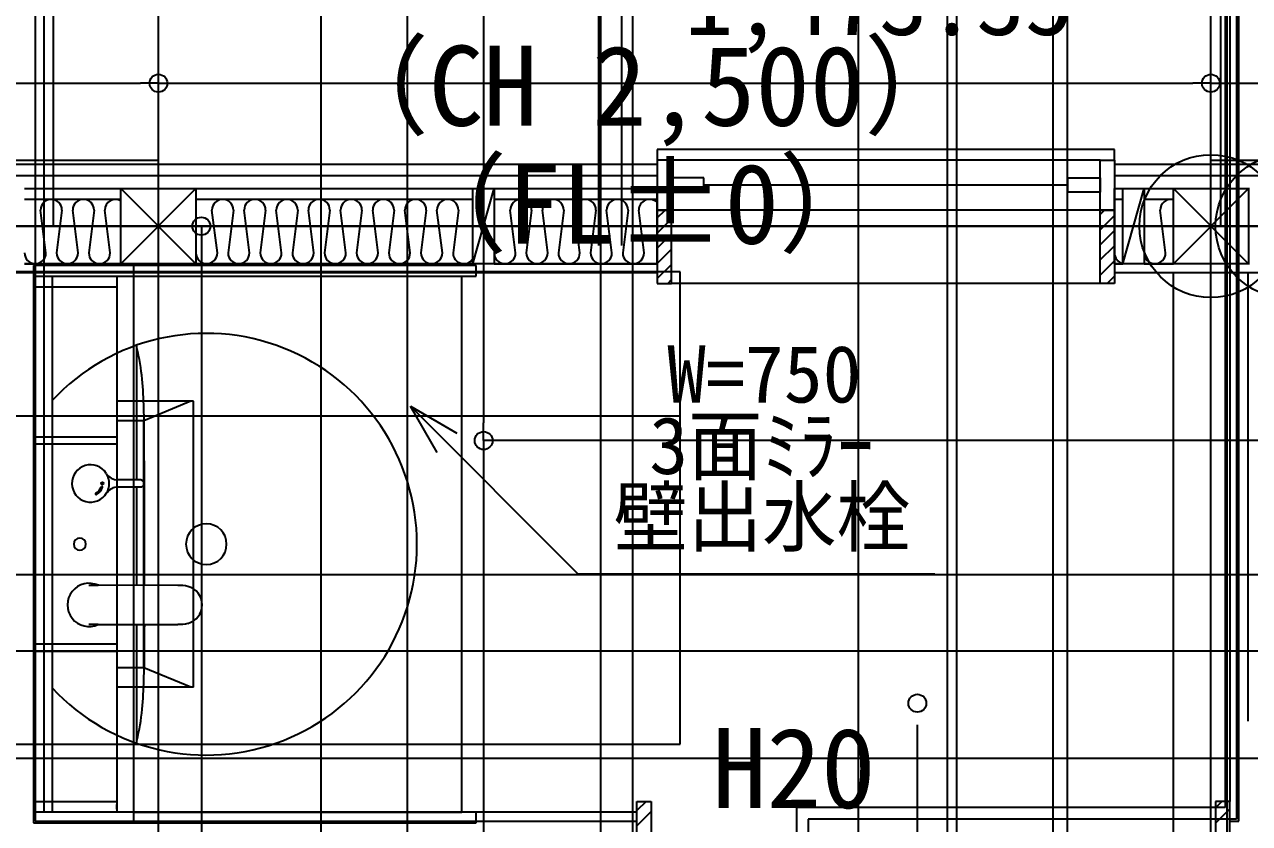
# Model space of a CAD drawing. Header units: metres. Extents: x 10861 to 26950, y 7268 to 22901.
# Drawn here: x 18467 to 20182, y 16994 to 18112 of the extents above; entities that cross this region are included whole.
import ezdxf

# ---------------------------------------------------------------- set-up
doc = ezdxf.new("R2010")
doc.units = ezdxf.units.M

msp = doc.modelspace()

# ---------------------------------------------------------------- linework, layer by layer
at = {"layer": 'COL_1F'}
for p, q in [((18602.2, 17777.5), (18602.2, 17882.5)), ((18602.2, 17882.5), (18707.2, 17882.5)), ((18707.2, 17777.5), (18602.2, 17882.5)), ((18602.2, 17777.5), (18707.2, 17882.5)), ((18707.2, 17882.5), (18707.2, 17777.5)), ((20075.6, 17777.5), (20075.6, 17882.5)), ((20075.6, 17882.5), (20180.6, 17882.5)), ((20180.6, 17777.5), (20075.6, 17882.5)), ((20075.6, 17777.5), (20180.6, 17882.5)), ((20180.6, 17882.5), (20180.6, 17777.5)), ((18707.2, 17777.5), (18602.2, 17777.5)), ((20180.6, 17777.5), (20075.6, 17777.5))]:
    msp.add_line(p, q, dxfattribs=at)
at = {"layer": 'GLID'}
for p, q in [((18654.7, 9325), (18654.7, 22205)), ((18654.7, 9325), (18654.7, 22205)), ((18654.7, 9325), (18654.7, 22205)), ((19003.3, 9325), (19003.3, 22205)), ((19003.3, 9325), (19003.3, 22205)), ((19003.3, 9325), (19003.3, 22205)), ((19274.3, 9325), (19274.3, 22205)), ((19274.3, 9325), (19274.3, 22205)), ((19274.3, 9325), (19274.3, 22205)), ((19319.1, 10010), (19319.1, 22205)), ((19319.1, 10010), (19319.1, 22205)), ((19319.1, 10010), (19319.1, 22205)), ((19634.7, 9325), (19634.7, 22205)), ((19634.7, 9325), (19634.7, 22205)), ((19634.7, 9325), (19634.7, 22205)), ((19759.5, 10010), (19759.5, 22205)), ((19759.5, 10010), (19759.5, 22205)), ((19759.5, 10010), (19759.5, 22205)), ((19772.5, 9858.3), (19772.5, 22205)), ((19772.5, 9858.3), (19772.5, 22205)), ((19772.5, 9858.3), (19772.5, 22205)), ((19907.5, 10010), (19907.5, 22205)), ((19907.5, 10010), (19907.5, 22205)), ((19907.5, 10010), (19907.5, 22205)), ((19927.5, 9858.3), (19927.5, 22205)), ((19927.5, 9858.3), (19927.5, 22205)), ((19927.5, 9858.3), (19927.5, 22205)), ((20128.1, 9325), (20128.1, 22205)), ((20128.1, 9325), (20128.1, 22205)), ((20128.1, 9325), (20128.1, 22205)), ((20151, 9325), (20151, 22205)), ((20151, 9325), (20151, 22205)), ((20151, 9325), (20151, 22205)), ((13514.7, 17830), (24358.1, 17830)), ((13514.7, 17830), (24358.1, 17830)), ((13514.7, 17830), (24358.1, 17830)), ((13514.7, 17342.4), (24358.1, 17342.4)), ((13514.7, 17342.4), (24358.1, 17342.4)), ((13514.7, 17342.4), (24358.1, 17342.4)), ((13514.7, 17235.6), (24358.1, 17235.6)), ((13514.7, 17235.6), (24358.1, 17235.6)), ((13514.7, 17235.6), (24358.1, 17235.6)), ((13953.4, 17085.6), (24358.1, 17085.6)), ((13953.4, 17085.6), (24358.1, 17085.6)), ((13953.4, 17085.6), (24358.1, 17085.6))]:
    msp.add_line(p, q, dxfattribs=at)
at = {"layer": 'WALL_BRACED_1F'}
for p, q in [((17744.7, 17922.5), (18654.7, 17922.5)), ((17744.7, 17922.5), (18654.7, 17922.5)), ((20128.1, 17922.5), (21038.1, 17922.5)), ((20128.1, 17922.5), (21038.1, 17922.5))]:
    msp.add_line(p, q, dxfattribs=at)
at = {"layer": 'WALL_BRACED_2F'}
for p, q in [((18507.2, 19110), (18507.2, 17830)), ((18507.2, 19110), (18507.2, 17830)), ((20142.2, 17830), (20142.2, 19110)), ((20142.2, 17830), (20142.2, 19110))]:
    msp.add_line(p, q, dxfattribs=at)
at = {"layer": 'WALL_NORMAL_1F'}
for p, q in [((19353.1, 17916.5), (17609.7, 17916.5)), ((22122.5, 17916.5), (19993.1, 17916.5)), ((19353.1, 17900.5), (17609.7, 17900.5)), ((22106.5, 17900.5), (19993.1, 17900.5)), ((18467.2, 17882.5), (18602.2, 17882.5)), ((18707.2, 17882.5), (19353.1, 17882.5)), ((19094.7, 17777.5), (19094.7, 17882.5)), ((19094.7, 17882.5), (19124.7, 17882.5)), ((19094.7, 17777.5), (19124.7, 17882.5)), ((19124.7, 17882.5), (19124.7, 17777.5)), ((19353.1, 17777.5), (19353.1, 17882.5)), ((19993.1, 17777.5), (19993.1, 17882.5)), ((19993.1, 17882.5), (20075.6, 17882.5)), ((20004.7, 17777.5), (20004.7, 17882.5)), ((20004.7, 17882.5), (20034.7, 17882.5)), ((20004.7, 17777.5), (20034.7, 17882.5)), ((20034.7, 17882.5), (20034.7, 17777.5)), ((20180.6, 17882.5), (20182.2, 17882.5)), ((18602.2, 17777.5), (18467.2, 17777.5)), ((19353.1, 17777.5), (18707.2, 17777.5)), ((19124.7, 17777.5), (19094.7, 17777.5)), ((20075.6, 17777.5), (19993.1, 17777.5)), ((20034.7, 17777.5), (20004.7, 17777.5)), ((20182.2, 17777.5), (20180.6, 17777.5)), ((17609.7, 17765), (19353.1, 17765)), ((19993.1, 17765), (20128.1, 17765)), ((20128.1, 17765), (20973.1, 17765))]:
    msp.add_line(p, q, dxfattribs=at)
at = {"layer": 'WALL_NORMAL_2F'}
for p, q in [((18482.2, 19042.5), (18482.2, 16997.5)), ((20167.2, 16997.5), (20167.2, 19042.5)), ((18494.7, 17010), (18494.7, 19030)), ((20154.7, 19015), (20154.7, 17025)), ((18482.2, 16997.5), (19324.7, 16997.5)), ((19324.7, 17010), (18494.7, 17010)), ((20154.7, 16997.5), (20167.2, 16997.5))]:
    msp.add_line(p, q, dxfattribs=at)
at = {"layer": 'WALL_NORMAL_3F'}
for p, q in [((20148.2, 21016.5), (20148.2, 17016.5)), ((20164.2, 21000.5), (20164.2, 17000.5)), ((20148.2, 17016.5), (19548.2, 17016.5)), ((19548.2, 17016.5), (19548.2, 15933.5)), ((20164.2, 17000.5), (19564.2, 17000.5)), ((19564.2, 17000.5), (19564.2, 15949.5))]:
    msp.add_line(p, q, dxfattribs=at)
at = {"layer": 'カタログ部品(家具)_1F'}
for p, q in [((19385.1, 17765.9), (17585.1, 17765.9)), ((19385.1, 17564.5), (19385.1, 17765.9)), ((17585.1, 17564.5), (19385.1, 17564.5)), ((19385.1, 17105.1), (19385.1, 17564.5)), ((17585.1, 17105.1), (19385.1, 17105.1))]:
    msp.add_line(p, q, dxfattribs=at)
at = {"layer": 'カタログ部品(衛生設備)_2F'}
for p, q in [((19099.7, 17775), (18479.7, 17775)), ((18479.7, 17775), (18479.7, 16995)), ((18619.7, 17775), (18619.7, 16995)), ((19099.7, 17760), (19099.7, 17775)), ((18479.7, 17760), (18619.7, 17760)), ((18505.9, 17760), (18505.9, 17010)), ((18596.7, 17760), (18596.7, 17010)), ((18619.7, 17760), (19079.7, 17760)), ((19079.7, 17010), (19079.7, 17760)), ((19079.7, 17760), (19099.7, 17760)), ((18479.7, 17745), (18596.7, 17745)), ((18624.7, 17474.9), (18624.7, 17663.6)), ((18703.7, 17585), (18596.7, 17585)), ((18700.1, 17585), (18634.3, 17557.8)), ((18703.7, 17185), (18703.7, 17585)), ((18620.4, 17557.8), (18596.7, 17557.8)), ((18634.3, 17557.8), (18620.4, 17557.8)), ((18634.3, 17212.2), (18634.3, 17557.8)), ((18596.7, 17535), (18479.7, 17535)), ((18596.7, 17525), (18479.7, 17525)), ((18630.1, 17474.9), (18597.8, 17475)), ((18597.8, 17465.1), (18629.7, 17465.1)), ((18624.7, 17327.4), (18624.7, 17465.1)), ((18570.5, 17327.4), (18557.5, 17327.4)), ((18682, 17327.3), (18570.5, 17327.5)), ((18570.4, 17272.6), (18557.5, 17272.6)), ((18570.4, 17272.7), (18682, 17272.9)), ((18624.7, 17106.4), (18624.7, 17272.8)), ((18596.7, 17245), (18479.7, 17245)), ((18596.7, 17235), (18479.7, 17235)), ((18634.3, 17212.2), (18596.7, 17212.2)), ((18700.1, 17185), (18634.3, 17212.2)), ((18703.7, 17185), (18596.7, 17185)), ((18479.7, 17025), (18596.7, 17025)), ((18596.7, 17014.2), (18596.7, 17020.8)), ((18619.7, 17010), (18479.7, 17010)), ((18596.7, 17010), (18596.7, 17009.9)), ((18619.7, 17010), (19079.7, 17010)), ((19099.7, 17010), (19079.7, 17010)), ((19099.7, 16995), (19099.7, 17010)), ((18479.7, 16995), (19099.7, 16995))]:
    msp.add_line(p, q, dxfattribs=at)
msp.add_circle((18576.2, 17470), 1.6, dxfattribs=at)
for centre, radius, start, end in [((18721.7, 17385), 295, -137.0288, 137.0288), ((18245.7, 17572.9), 388.8, 6.3323, 12.9051), ((17617.7, 17542.3), 1017.1, -0.451, 4.1451), ((-8865.3, 17385), 27500.5, -0.12001, 0.31108), ((18559.7, 17470), 26.1, 32.7947, -30.5621), ((18598.5, 17494.9), 20, -147.292, -92.0321), ((18559.4, 17470), 26.4, -30.2727, 30.2684), ((18559.7, 17470), 15.6, -61.597, -18.4), ((18559.7, 17470), 17.4, -61.5967, -18.3969), ((18575.4, 17464.8), 0.9, -18.0578, 161.2684), ((18598.5, 17445.1), 20, 92.0495, 144.5415), ((18629.7, 17470), 4.9, -90.5989, 85.5568), ((18567.5, 17455.5), 0.9, 118.387, -61.613), ((18721.7, 17385), 28.5, 0, 180), ((18544.7, 17385), 8.5, 90, -90), ((18544.7, 17385), 8.5, -90, 90), ((18721.7, 17385), 28.5, 180, 0), ((18557.6, 17300.1), 30.3, 64.6297, -64.8345), ((18683.2, 17269.8), 57.5, 77.2746, 91.1922), ((18689.3, 17300.1), 26.7, -75.6805, 75.6805), ((78064.4, 16984), 59430.1, 179.721558, 179.780081), ((18683.2, 17330.4), 57.5, -91.1882, -77.2704), ((17617.7, 17227.7), 1017.1, -4.1451, 0.451), ((18245.7, 17197.1), 388.8, -12.9051, -6.3323)]:
    msp.add_arc(centre, radius, start, end, dxfattribs=at)
at = {"layer": 'カマチ_1F'}
for p, q in [((20075.4, 17765), (20075.4, 16708)), ((20180.4, 17137.5), (20180.4, 17765))]:
    msp.add_line(p, q, dxfattribs=at)
at = {"layer": 'データ 001_1F'}
for p, q in [((20128.1, 13232), (20128.1, 21590)), ((20128.1, 17950.1), (20128.1, 18200.1)), ((17769.7, 18030), (18629.7, 18030)), ((18654.7, 18030), (18629.7, 18030)), ((18654.7, 17780), (18654.7, 18030)), ((18654.7, 18030), (18654.7, 18030)), ((18654.7, 18030), (18679.7, 18030)), ((18679.7, 18030), (20103.1, 18030)), ((20128.1, 18030), (20103.1, 18030)), ((20128.1, 17780), (20128.1, 18030)), ((20128.1, 18030), (20128.1, 18030)), ((20128.1, 18030), (20153.1, 18030)), ((20153.1, 18030), (20209.7, 18030)), ((20128.1, 17950.1), (20128.1, 17950.1)), ((26390, 17830), (11375, 17830)), ((18964.8, 17830), (18714.8, 17830)), ((18714.8, 17830), (18714.8, 17805)), ((18964.8, 17830), (18964.8, 17830)), ((18714.8, 17805), (18714.8, 16280)), ((18654.7, 17780), (18654.7, 17780)), ((18654.7, 17780), (18654.7, 17780)), ((20128.1, 17780), (20128.1, 17780)), ((20128.1, 17780), (20128.1, 17780))]:
    msp.add_line(p, q, dxfattribs=at)
for centre, radius in [((18654.7, 18030), 12.5), ((18654.7, 18030), 12.5), ((20128.1, 18030), 12.5), ((20128.1, 18030), 12.5), ((20128.1, 17830), 100), ((20234.7, 17830), 100), ((18714.8, 17830), 12.5)]:
    msp.add_circle(centre, radius, dxfattribs=at)
at = {"layer": 'データ 001_2F'}
for p, q in [((26367.5, 17830), (18288.7, 17830)), ((19044.9, 17513.1), (19007.4, 17578)), ((19007.4, 17578), (19072.3, 17540.5)), ((19007.4, 17578), (19241.9, 17343.5)), ((19241.9, 17343.5), (19741.9, 17343.5))]:
    msp.add_line(p, q, dxfattribs=at)
at = {"layer": 'データ 001_3F'}
for p, q in [((19634.7, 15242.5), (19634.7, 22067.5)), ((18882.5, 16045), (18882.5, 20905)), ((19110, 20905), (19110, 17555)), ((19110, 17530), (19110, 17555)), ((19360, 17530), (19110, 17530)), ((19110, 17530), (19110, 17530)), ((19110, 17530), (19110, 17505)), ((24115, 17530), (19202.5, 17530)), ((19360, 17530), (19360, 17530)), ((19360, 17530), (19360, 17530)), ((19110, 17505), (19110, 16045))]:
    msp.add_line(p, q, dxfattribs=at)
msp.add_circle((19110, 17530), 12.5, dxfattribs=at)
msp.add_circle((19110, 17530), 12.5, dxfattribs=at)
at = {"layer": 'ハンガーパイプ_2F'}
for p, q in [((19270.9, 18897.9), (19270.9, 17802.9)), ((19302.9, 18897.9), (19302.9, 17802.9))]:
    msp.add_line(p, q, dxfattribs=at)
at = {"layer": '建具(木製戸)_2F'}
for p, q in [((19717.2, 16727.5), (19717.2, 17132.5)), ((19324.7, 16982.5), (19324.7, 17025)), ((19324.7, 17025), (19344.7, 17025)), ((19337.5, 17025), (19324.7, 17012.2)), ((19344.7, 17025), (19344.7, 16982.5)), ((20134.7, 17025), (20134.7, 16982.5)), ((20154.7, 17025), (20134.7, 17025)), ((20143.6, 17025), (20134.7, 17016.1)), ((20154.7, 17014.9), (20134.7, 16994.9)), ((20154.7, 16982.5), (20154.7, 17025)), ((19344.7, 17011), (19324.7, 16991))]:
    msp.add_line(p, q, dxfattribs=at)
msp.add_circle((19717.2, 17162.5), 12.5, dxfattribs=at)
at = {"layer": '建具(金属窓)_1F'}
for p, q in [((19993.1, 17937.5), (19353.1, 17937.5)), ((19353.1, 17937.5), (19353.1, 17922.5)), ((19373.1, 17922.5), (19353.1, 17922.5)), ((19353.1, 17922.5), (19353.1, 17852.5)), ((19373.1, 17852.5), (19373.1, 17922.5)), ((19973.1, 17922.5), (19373.1, 17922.5)), ((19973.1, 17852.5), (19973.1, 17922.5)), ((19973.1, 17922.5), (19993.1, 17922.5)), ((19993.1, 17922.5), (19993.1, 17937.5)), ((19993.1, 17922.5), (19993.1, 17852.5)), ((19418.1, 17897.5), (19373.1, 17897.5)), ((19373.1, 17897.5), (19373.1, 17877.5)), ((19418.1, 17877.5), (19418.1, 17897.5)), ((19928.1, 17887.5), (19418.1, 17887.5)), ((19928.1, 17877.5), (19928.1, 17897.5)), ((19928.1, 17897.5), (19973.1, 17897.5)), ((19973.1, 17897.5), (19973.1, 17877.5)), ((19373.1, 17877.5), (19418.1, 17877.5)), ((19973.1, 17877.5), (19928.1, 17877.5)), ((19353.1, 17852.5), (19373.1, 17852.5)), ((19373.1, 17852.5), (19353.1, 17852.5)), ((19353.1, 17852.5), (19353.1, 17750)), ((19353.1, 17841.5), (19364.1, 17852.5)), ((19353.1, 17820.3), (19373.1, 17840.3)), ((19973.1, 17852.5), (19373.1, 17852.5)), ((19373.1, 17750), (19373.1, 17852.5)), ((19993.1, 17852.5), (19973.1, 17852.5)), ((19973.1, 17750), (19973.1, 17852.5)), ((19973.1, 17852.5), (19993.1, 17852.5)), ((19973.1, 17846.3), (19979.3, 17852.5)), ((19973.1, 17825.1), (19993.1, 17845.1)), ((19993.1, 17852.5), (19993.1, 17750)), ((19353.1, 17799), (19373.1, 17819)), ((19973.1, 17803.9), (19993.1, 17823.9)), ((19973.1, 17782.7), (19993.1, 17802.7)), ((19353.1, 17777.8), (19373.1, 17797.8)), ((19353.1, 17756.6), (19373.1, 17776.6)), ((19973.1, 17761.4), (19993.1, 17781.4)), ((19367.7, 17750), (19373.1, 17755.4)), ((19982.8, 17750), (19993.1, 17760.2)), ((19353.1, 17750), (19373.1, 17750)), ((19973.1, 17750), (19373.1, 17750)), ((19993.1, 17750), (19973.1, 17750))]:
    msp.add_line(p, q, dxfattribs=at)
at = {"layer": '断熱材_1F'}
for p, q in [((18602.2, 17867.5), (18467.2, 17867.5)), ((18602.2, 17777.5), (18602.2, 17867.5)), ((19094.7, 17867.5), (18707.2, 17867.5)), ((18707.2, 17867.5), (18707.2, 17777.5)), ((19094.7, 17777.5), (19094.7, 17867.5)), ((19353.1, 17867.5), (19124.7, 17867.5)), ((19124.7, 17867.5), (19124.7, 17777.5)), ((19353.1, 17777.5), (19353.1, 17867.5)), ((20004.7, 17867.5), (19993.1, 17867.5)), ((19993.1, 17867.5), (19993.1, 17777.5)), ((20004.7, 17777.5), (20004.7, 17867.5)), ((20075.6, 17867.5), (20034.7, 17867.5)), ((20034.7, 17867.5), (20034.7, 17777.5)), ((20075.6, 17777.5), (20075.6, 17867.5)), ((18497.2, 17792.5), (18489.7, 17852.5)), ((18519.7, 17852.5), (18512.2, 17792.5)), ((18542.2, 17792.5), (18534.7, 17852.5)), ((18564.7, 17852.5), (18557.2, 17792.5)), ((18587.2, 17792.5), (18579.7, 17852.5)), ((18737.2, 17792.5), (18729.7, 17852.5)), ((18759.7, 17852.5), (18752.2, 17792.5)), ((18782.2, 17792.5), (18774.7, 17852.5)), ((18804.7, 17852.5), (18797.2, 17792.5)), ((18827.2, 17792.5), (18819.7, 17852.5)), ((18849.7, 17852.5), (18842.2, 17792.5)), ((18872.2, 17792.5), (18864.7, 17852.5)), ((18894.7, 17852.5), (18887.2, 17792.5)), ((18917.2, 17792.5), (18909.7, 17852.5)), ((18939.7, 17852.5), (18932.2, 17792.5)), ((18962.2, 17792.5), (18954.7, 17852.5)), ((18984.7, 17852.5), (18977.2, 17792.5)), ((19007.2, 17792.5), (18999.7, 17852.5)), ((19029.7, 17852.5), (19022.2, 17792.5)), ((19052.2, 17792.5), (19044.7, 17852.5)), ((19074.7, 17852.5), (19067.2, 17792.5)), ((19154.7, 17792.5), (19147.2, 17852.5)), ((19177.2, 17852.5), (19169.7, 17792.5)), ((19199.7, 17792.5), (19192.2, 17852.5)), ((19222.2, 17852.5), (19214.7, 17792.5)), ((19244.7, 17792.5), (19237.2, 17852.5)), ((19267.2, 17852.5), (19259.7, 17792.5)), ((19289.7, 17792.5), (19282.2, 17852.5)), ((19312.2, 17852.5), (19304.7, 17792.5)), ((19334.7, 17792.5), (19327.2, 17852.5)), ((20064.7, 17792.5), (20057.2, 17852.5)), ((18467.2, 17777.5), (18602.2, 17777.5)), ((18707.2, 17777.5), (19094.7, 17777.5)), ((19124.7, 17777.5), (19353.1, 17777.5)), ((19993.1, 17777.5), (20004.7, 17777.5)), ((20034.7, 17777.5), (20075.6, 17777.5))]:
    msp.add_line(p, q, dxfattribs=at)
for centre, start, end in [((18504.7, 17852.5), 0, 180), ((18549.7, 17852.5), 0, 180), ((18594.7, 17852.5), 60, -180), ((18744.7, 17852.5), 0, 180), ((18789.7, 17852.5), 0, 180), ((18834.7, 17852.5), 0, 180), ((18879.7, 17852.5), 0, 180), ((18924.7, 17852.5), 0, 180), ((18969.7, 17852.5), 0, 180), ((19014.7, 17852.5), 0, 180), ((19059.7, 17852.5), 0, 180), ((19162.2, 17852.5), 0, 180), ((19207.2, 17852.5), 0, 180), ((19252.2, 17852.5), 0, 180), ((19297.2, 17852.5), 0, 180), ((19342.2, 17852.5), 43.6438, 180), ((20072.2, 17852.5), 77.0768, 180), ((18482.2, 17792.5), 180, 0), ((18527.2, 17792.5), 180, 0), ((18572.2, 17792.5), 180, 0), ((18722.2, 17792.5), 180, 0), ((18767.2, 17792.5), 180, 0), ((18812.2, 17792.5), 180, 0), ((18857.2, 17792.5), 180, 0), ((18902.2, 17792.5), 180, 0), ((18947.2, 17792.5), 180, 0), ((18992.2, 17792.5), 180, 0), ((19037.2, 17792.5), 180, 0), ((19082.2, 17792.5), 180, -33.5573), ((19139.7, 17792.5), 180, 0), ((19184.7, 17792.5), 180, 0), ((19229.7, 17792.5), 180, 0), ((19274.7, 17792.5), 180, 0), ((19319.7, 17792.5), 180, 0), ((20008.1, 17792.5), -180, -102.9232), ((20049.7, 17792.5), 180, 0)]:
    msp.add_arc(centre, 15, start, end, dxfattribs=at)

# ---------------------------------------------------------------- texts
at = {"layer": 'データ 001_1F'}
msp.add_text('1,473.35', height=100, dxfattribs=at).set_placement((19391.4, 18097.5))
at = {"layer": 'データ 001_2F'}
for s, height, p in [('W=750', 80, (19366.9, 17583.2)), ('3面ﾐﾗｰ', 80, (19341.9, 17483.2)), ('壁出水栓', 80, (19291.9, 17383.2)), ('H20', 112, (19430.1, 17015.9))]:
    msp.add_text(s, height=height, dxfattribs=at).set_placement(p)
at = {"layer": '部屋_2F'}
for s, p in [('（CH 2,500）', (18887.7, 17970.5)), ('（FL±0）', (18997, 17805.5))]:
    msp.add_text(s, height=112, dxfattribs=at).set_placement(p)

doc.saveas('drawing.dxf')
